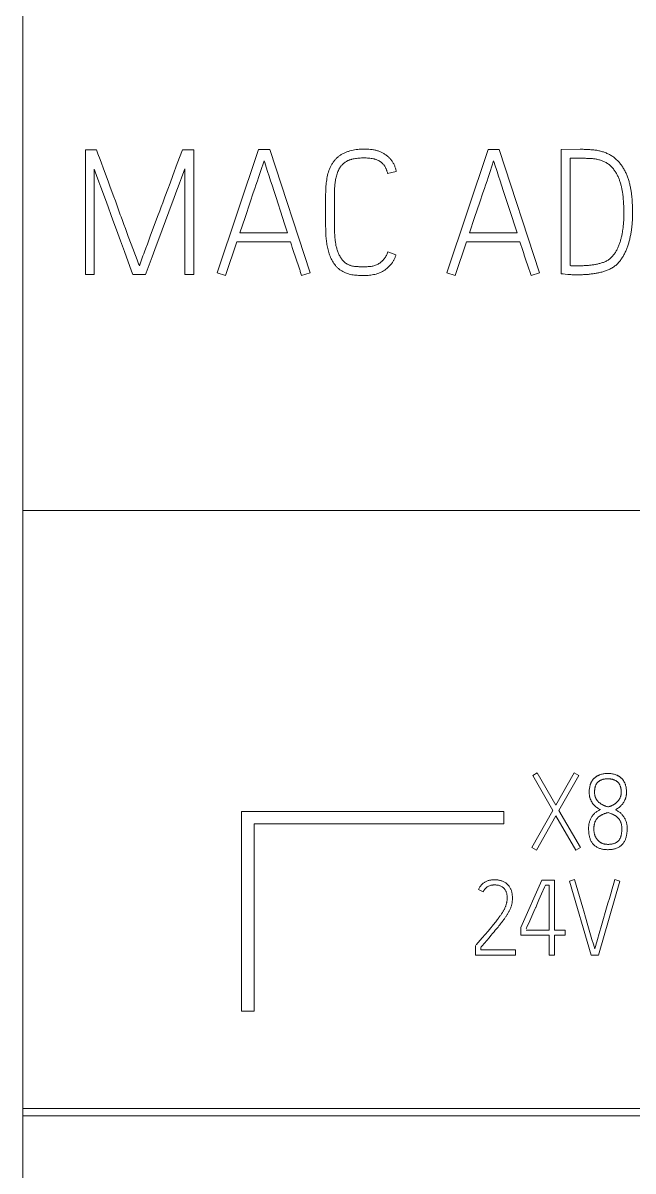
# Model space of a CAD drawing. Header units: millimetres. Extents: x 42356 to 50646, y 31507 to 39566.
# Drawn here: x 47553.03 to 47562.8, y 38397.46 to 38415.85 of the extents above; entities that cross this region are included whole.
import ezdxf

# ---------------------------------------------------------------- set-up
doc = ezdxf.new("R2010")
doc.units = ezdxf.units.MM
doc.set_wipeout_variables(frame=1)
doc.layers.add('000-PI-Oprema', color=30, linetype='Continuous', lineweight=5)

# ---------------------------------------------------------------- blocks, each defined once
blk = doc.blocks.new('A101_6ES7512-1DK01-0AB0')
at = {"layer": '000-PI-Oprema'}
for p, q in [((0, -58.55), (0, 58.55)), ((1, -20.473), (1, -18.473)), ((1, -18.473), (1.178, -18.473)), ((1.178, -18.473), (1.201, -18.536)), ((1.201, -18.536), (1.236, -18.631)), ((2.472, -18.694), (2.553, -18.473)), ((2.553, -18.473), (2.734, -18.473)), ((2.734, -18.473), (2.734, -20.473)), ((3.111, -20.443), (3.774, -18.47)), ((3.774, -18.47), (3.951, -18.47)), ((3.951, -18.47), (4.598, -20.443)), ((6.786, -20.443), (7.449, -18.47)), ((7.449, -18.47), (7.627, -18.47)), ((7.627, -18.47), (8.273, -20.443)), ((8.62, -18.467), (8.925, -18.465)), ((8.62, -20.459), (8.62, -18.467)), ((1.236, -18.631), (1.305, -18.82)), ((2.402, -18.883), (2.472, -18.694)), ((3.863, -18.648), (3.806, -18.82)), ((3.918, -18.82), (3.879, -18.697)), ((7.538, -18.648), (7.481, -18.82)), ((7.593, -18.82), (7.554, -18.697)), ((8.761, -18.609), (8.761, -20.329)), ((8.981, -18.609), (8.761, -18.609)), ((1.141, -18.784), (1.141, -20.473)), ((1.305, -18.82), (1.363, -18.978)), ((2.356, -19.009), (2.402, -18.883)), ((2.592, -20.473), (2.592, -18.778)), ((3.773, -18.919), (3.756, -18.968)), ((3.789, -18.87), (3.773, -18.919)), ((3.806, -18.82), (3.789, -18.87)), ((3.942, -18.894), (3.918, -18.82)), ((3.965, -18.968), (3.942, -18.894)), ((5.976, -18.82), (5.84, -18.853)), ((7.448, -18.919), (7.432, -18.968)), ((7.465, -18.87), (7.448, -18.919)), ((7.481, -18.82), (7.465, -18.87)), ((7.617, -18.894), (7.593, -18.82)), ((7.641, -18.968), (7.617, -18.894)), ((1.246, -19.07), (1.214, -18.984)), ((1.32, -19.27), (1.246, -19.07)), ((1.363, -18.978), (1.398, -19.072)), ((1.398, -19.072), (1.456, -19.229)), ((2.273, -19.229), (2.32, -19.103)), ((2.32, -19.103), (2.356, -19.009)), ((2.463, -19.122), (2.42, -19.237)), ((2.484, -19.065), (2.463, -19.122)), ((2.506, -19.008), (2.484, -19.065)), ((3.756, -18.968), (3.731, -19.042)), ((3.989, -19.042), (3.965, -18.968)), ((4.021, -19.14), (3.989, -19.042)), ((7.432, -18.968), (7.407, -19.042)), ((7.665, -19.042), (7.641, -18.968)), ((7.697, -19.14), (7.665, -19.042)), ((1.341, -19.328), (1.32, -19.27)), ((2.238, -19.323), (2.273, -19.229)), ((2.42, -19.237), (2.334, -19.467)), ((3.689, -19.165), (3.639, -19.312)), ((4.053, -19.239), (4.021, -19.14)), ((4.158, -19.558), (4.053, -19.239)), ((4.847, -19.707), (4.847, -19.18)), ((4.989, -19.18), (4.989, -19.722)), ((7.365, -19.165), (7.315, -19.312)), ((7.729, -19.239), (7.697, -19.14)), ((7.833, -19.558), (7.729, -19.239)), ((1.362, -19.385), (1.341, -19.328)), ((1.414, -19.528), (1.362, -19.385)), ((1.514, -19.387), (1.548, -19.482)), ((2.156, -19.544), (2.191, -19.449)), ((2.191, -19.449), (2.214, -19.386)), ((2.214, -19.386), (2.238, -19.323)), ((2.334, -19.467), (2.281, -19.611)), ((3.639, -19.312), (3.557, -19.558)), ((7.315, -19.312), (7.232, -19.558)), ((9.62, -19.344), (9.618, -19.316)), ((9.621, -19.372), (9.62, -19.344)), ((9.622, -19.401), (9.621, -19.372)), ((9.761, -19.38), (9.762, -19.411)), ((9.762, -19.411), (9.762, -19.442)), ((1.435, -19.585), (1.414, -19.528)), ((1.456, -19.643), (1.435, -19.585)), ((1.498, -19.757), (1.456, -19.643)), ((1.594, -19.608), (1.617, -19.671)), ((1.617, -19.671), (1.64, -19.734)), ((2.039, -19.859), (2.156, -19.544)), ((2.281, -19.611), (2.229, -19.755)), ((3.557, -19.558), (3.474, -19.805)), ((4.19, -19.657), (4.158, -19.558)), ((4.221, -19.755), (4.19, -19.657)), ((7.232, -19.558), (7.15, -19.805)), ((7.865, -19.657), (7.833, -19.558)), ((7.897, -19.755), (7.865, -19.657)), ((1.519, -19.814), (1.498, -19.757)), ((1.64, -19.734), (1.687, -19.86)), ((1.687, -19.86), (1.734, -19.986)), ((2.207, -19.812), (2.133, -20.013)), ((2.229, -19.755), (2.207, -19.812)), ((3.474, -19.805), (4.237, -19.805)), ((4.237, -19.805), (4.221, -19.755)), ((7.15, -19.805), (7.913, -19.805)), ((7.913, -19.805), (7.897, -19.755)), ((1.624, -20.101), (1.592, -20.015)), ((1.734, -19.986), (1.828, -20.238)), ((1.945, -20.11), (1.969, -20.047)), ((2.133, -20.013), (2.069, -20.186)), ((3.427, -19.946), (3.244, -20.487)), ((4.284, -19.946), (3.427, -19.946)), ((4.299, -19.993), (4.284, -19.946)), ((4.313, -20.039), (4.299, -19.993)), ((4.323, -20.07), (4.313, -20.039)), ((7.103, -19.946), (6.92, -20.487)), ((7.96, -19.946), (7.103, -19.946)), ((7.974, -19.993), (7.96, -19.946)), ((7.989, -20.039), (7.974, -19.993)), ((7.999, -20.07), (7.989, -20.039)), ((1.739, -20.416), (1.624, -20.101)), ((4.333, -20.101), (4.323, -20.07)), ((4.343, -20.132), (4.333, -20.101)), ((4.353, -20.163), (4.343, -20.132)), ((4.364, -20.194), (4.353, -20.163)), ((4.379, -20.24), (4.364, -20.194)), ((5.843, -20.11), (5.974, -20.157)), ((8.009, -20.101), (7.999, -20.07)), ((8.019, -20.132), (8.009, -20.101)), ((8.029, -20.163), (8.019, -20.132)), ((8.039, -20.194), (8.029, -20.163)), ((8.054, -20.24), (8.039, -20.194)), ((1.865, -20.332), (1.877, -20.3)), ((4.389, -20.271), (4.379, -20.24)), ((4.4, -20.302), (4.389, -20.271)), ((4.41, -20.333), (4.4, -20.302)), ((8.065, -20.271), (8.054, -20.24)), ((8.075, -20.302), (8.065, -20.271)), ((8.086, -20.333), (8.075, -20.302)), ((8.832, -20.332), (8.903, -20.332)), ((1.141, -20.473), (1, -20.473)), ((1.76, -20.473), (1.739, -20.416)), ((1.963, -20.473), (1.76, -20.473)), ((2.734, -20.473), (2.592, -20.473)), ((3.244, -20.487), (3.111, -20.443)), ((4.598, -20.443), (4.462, -20.487)), ((6.92, -20.487), (6.786, -20.443)), ((8.273, -20.443), (8.137, -20.487)), ((8.651, -20.462), (8.62, -20.459)), ((8.682, -20.465), (8.651, -20.462)), ((8.728, -20.469), (8.682, -20.465)), ((19, -24.25), (0, -24.25)), ((8.163, -28.496), (8.235, -28.455)), ((8.488, -29.057), (8.163, -28.496)), ((8.235, -28.455), (8.534, -28.974)), ((8.534, -28.974), (8.829, -28.455)), ((8.904, -28.496), (8.584, -29.059)), ((8.829, -28.455), (8.904, -28.496)), ((8.15, -29.651), (8.488, -29.057)), ((8.584, -29.059), (8.929, -29.651)), ((3.5, -32.273), (3.5, -29.073)), ((3.5, -29.073), (7.7, -29.073)), ((7.7, -29.073), (7.7, -29.273)), ((8.536, -29.142), (8.223, -29.693)), ((8.856, -29.693), (8.536, -29.142)), ((3.7, -29.273), (3.7, -32.273)), ((7.7, -29.273), (3.7, -29.273)), ((8.223, -29.693), (8.15, -29.651)), ((8.929, -29.651), (8.856, -29.693)), ((7.37, -30.359), (7.295, -30.321)), ((7.976, -30.932), (8.312, -30.173)), ((8.354, -30.286), (8.307, -30.393)), ((8.312, -30.173), (8.51, -30.173)), ((8.367, -30.256), (8.354, -30.286)), ((8.425, -30.256), (8.367, -30.256)), ((8.425, -30.972), (8.425, -30.256)), ((8.51, -30.173), (8.51, -30.972)), ((8.753, -30.188), (8.834, -30.165)), ((9.099, -31.373), (8.753, -30.188)), ((8.834, -30.165), (8.965, -30.616)), ((9.56, -30.188), (9.216, -31.373)), ((9.413, -30.39), (9.434, -30.315)), ((9.434, -30.315), (9.462, -30.221)), ((9.462, -30.221), (9.479, -30.165)), ((9.479, -30.165), (9.56, -30.188)), ((7.754, -30.455), (7.754, -30.454)), ((8.264, -30.491), (8.242, -30.54)), ((8.307, -30.393), (8.264, -30.491)), ((9.369, -30.54), (9.391, -30.465)), ((9.391, -30.465), (9.413, -30.39)), ((8.198, -30.638), (8.116, -30.823)), ((8.965, -30.616), (8.981, -30.672)), ((8.981, -30.672), (9.009, -30.766)), ((9.256, -30.935), (9.369, -30.54)), ((7.52, -30.903), (7.533, -30.888)), ((7.533, -30.888), (7.546, -30.872)), ((7.546, -30.872), (7.559, -30.856)), ((7.559, -30.856), (7.572, -30.84)), ((7.572, -30.84), (7.584, -30.823)), ((7.584, -30.823), (7.597, -30.807)), ((7.636, -30.889), (7.622, -30.907)), ((7.65, -30.872), (7.636, -30.889)), ((7.664, -30.854), (7.65, -30.872)), ((8.094, -30.872), (8.072, -30.921)), ((8.116, -30.823), (8.094, -30.872)), ((9.009, -30.766), (9.02, -30.804)), ((9.02, -30.804), (9.037, -30.86)), ((7.354, -31.099), (7.401, -31.045)), ((7.401, -31.045), (7.448, -30.99)), ((7.448, -30.99), (7.494, -30.935)), ((7.522, -31.028), (7.493, -31.062)), ((7.494, -30.935), (7.52, -30.903)), ((7.544, -31.002), (7.522, -31.028)), ((7.565, -30.976), (7.544, -31.002)), ((7.587, -30.95), (7.565, -30.976)), ((7.608, -30.924), (7.587, -30.95)), ((7.622, -30.907), (7.608, -30.924)), ((7.976, -31.055), (7.976, -30.932)), ((8.425, -31.055), (7.976, -31.055)), ((8.059, -30.972), (8.425, -30.972)), ((8.425, -31.373), (8.425, -31.055)), ((8.51, -30.972), (8.686, -30.972)), ((8.51, -31.055), (8.51, -31.373)), ((8.686, -31.055), (8.51, -31.055)), ((8.686, -30.972), (8.686, -31.055)), ((9.24, -30.992), (9.256, -30.935)), ((7.25, -31.373), (7.25, -31.22)), ((7.26, -31.208), (7.354, -31.099)), ((7.34, -31.241), (7.333, -31.25)), ((7.333, -31.25), (7.333, -31.29)), ((7.355, -31.224), (7.34, -31.241)), ((9.113, -31.123), (9.135, -31.198)), ((9.135, -31.198), (9.146, -31.236)), ((9.184, -31.179), (9.19, -31.16)), ((9.19, -31.16), (9.201, -31.123)), ((7.889, -31.373), (7.25, -31.373)), ((7.333, -31.29), (7.889, -31.29)), ((7.889, -31.29), (7.889, -31.373)), ((8.51, -31.373), (8.425, -31.373)), ((9.216, -31.373), (9.099, -31.373)), ((3.7, -32.273), (3.5, -32.273)), ((19, -33.833), (0, -33.833)), ((19, -33.95), (0, -33.95))]:
    blk.add_line(p, q, dxfattribs=at)
for points in [[(4.847, -19.18), (4.848, -19.155), (4.848, -19.13), (4.849, -19.105), (4.85, -19.079), (4.852, -19.054), (4.854, -19.029), (4.857, -19.004), (4.86, -18.979), (4.864, -18.954), (4.868, -18.929), (4.873, -18.904), (4.879, -18.879), (4.885, -18.855), (4.892, -18.83), (4.9, -18.806), (4.909, -18.782), (4.919, -18.759), (4.924, -18.748), (4.93, -18.736), (4.936, -18.725), (4.942, -18.714), (4.948, -18.703), (4.955, -18.692), (4.961, -18.681), (4.969, -18.671), (4.976, -18.66), (4.984, -18.65), (4.992, -18.641), (5, -18.631), (5.009, -18.622), (5.018, -18.613), (5.027, -18.604), (5.036, -18.595), (5.046, -18.587), (5.056, -18.579), (5.066, -18.572), (5.076, -18.564), (5.087, -18.557), (5.098, -18.55), (5.108, -18.544), (5.12, -18.538), (5.131, -18.532), (5.142, -18.526), (5.154, -18.521), (5.165, -18.516), (5.177, -18.511), (5.189, -18.506), (5.201, -18.502), (5.213, -18.498), (5.237, -18.491), (5.262, -18.484), (5.286, -18.479), (5.311, -18.474), (5.336, -18.47), (5.361, -18.467), (5.386, -18.465), (5.412, -18.463), (5.437, -18.462), (5.462, -18.462), (5.488, -18.462), (5.513, -18.463), (5.539, -18.464), (5.564, -18.466), (5.59, -18.469), (5.615, -18.473), (5.627, -18.476), (5.64, -18.478), (5.652, -18.481), (5.664, -18.484), (5.676, -18.488), (5.688, -18.492), (5.7, -18.496), (5.712, -18.5), (5.724, -18.505), (5.736, -18.51), (5.747, -18.515), (5.758, -18.521), (5.77, -18.527), (5.781, -18.534), (5.791, -18.541), (5.802, -18.548), (5.812, -18.555), (5.823, -18.563), (5.833, -18.571), (5.842, -18.579), (5.852, -18.587), (5.861, -18.596), (5.87, -18.605), (5.879, -18.615), (5.887, -18.624), (5.895, -18.634), (5.903, -18.644), (5.911, -18.654), (5.918, -18.665), (5.925, -18.676), (5.931, -18.687), (5.937, -18.698), (5.943, -18.709), (5.949, -18.721), (5.954, -18.732), (5.958, -18.744), (5.962, -18.757), (5.966, -18.769), (5.969, -18.781), (5.972, -18.794), (5.975, -18.807), (5.976, -18.82)], [(8.925, -18.465), (8.941, -18.465), (8.956, -18.465), (8.972, -18.465), (8.987, -18.466), (9.003, -18.466), (9.018, -18.467), (9.034, -18.467), (9.05, -18.468), (9.065, -18.469), (9.081, -18.47), (9.096, -18.471), (9.112, -18.472), (9.127, -18.474), (9.143, -18.475), (9.158, -18.477), (9.174, -18.479), (9.189, -18.481), (9.204, -18.484), (9.22, -18.487), (9.235, -18.491), (9.25, -18.494), (9.265, -18.498), (9.28, -18.503), (9.295, -18.507), (9.31, -18.513), (9.324, -18.518), (9.339, -18.524), (9.353, -18.53), (9.367, -18.536), (9.381, -18.543), (9.395, -18.55), (9.409, -18.557), (9.422, -18.565), (9.435, -18.574), (9.448, -18.582), (9.461, -18.592), (9.473, -18.601), (9.485, -18.611), (9.497, -18.621), (9.508, -18.632), (9.519, -18.643), (9.53, -18.654), (9.541, -18.666), (9.551, -18.677), (9.561, -18.689), (9.571, -18.701), (9.58, -18.714), (9.59, -18.726), (9.598, -18.739), (9.607, -18.752), (9.615, -18.765), (9.623, -18.778), (9.631, -18.792), (9.638, -18.806), (9.646, -18.82), (9.652, -18.834), (9.659, -18.848), (9.665, -18.862), (9.671, -18.876), (9.677, -18.891), (9.683, -18.905), (9.688, -18.92), (9.693, -18.935), (9.698, -18.95), (9.702, -18.964), (9.706, -18.979), (9.71, -18.995), (9.714, -19.01), (9.718, -19.025), (9.721, -19.04), (9.725, -19.055), (9.728, -19.07), (9.731, -19.086), (9.734, -19.101), (9.736, -19.116), (9.739, -19.132), (9.741, -19.147), (9.744, -19.162), (9.746, -19.178), (9.747, -19.193), (9.749, -19.209), (9.751, -19.224), (9.752, -19.24), (9.754, -19.255), (9.755, -19.271), (9.756, -19.286), (9.757, -19.302), (9.758, -19.317), (9.759, -19.333), (9.76, -19.348), (9.76, -19.364), (9.761, -19.38)], [(3.879, -18.697), (3.871, -18.672), (3.863, -18.648)], [(5.84, -18.853), (5.836, -18.834), (5.833, -18.825), (5.83, -18.816), (5.827, -18.807), (5.824, -18.798), (5.82, -18.789), (5.816, -18.78), (5.812, -18.771), (5.808, -18.762), (5.804, -18.754), (5.799, -18.745), (5.794, -18.737), (5.788, -18.729), (5.783, -18.721), (5.777, -18.713), (5.771, -18.706), (5.764, -18.699), (5.757, -18.692), (5.75, -18.685), (5.743, -18.679), (5.736, -18.673), (5.728, -18.667), (5.72, -18.661), (5.712, -18.656), (5.703, -18.651), (5.695, -18.647), (5.686, -18.642), (5.677, -18.638), (5.668, -18.635), (5.659, -18.631), (5.65, -18.628), (5.641, -18.625), (5.632, -18.622), (5.622, -18.62), (5.613, -18.618), (5.594, -18.614), (5.575, -18.61), (5.556, -18.608), (5.537, -18.606), (5.517, -18.605), (5.498, -18.604), (5.479, -18.603), (5.46, -18.603), (5.44, -18.604), (5.421, -18.604), (5.402, -18.606), (5.382, -18.607), (5.363, -18.609), (5.344, -18.611), (5.325, -18.614), (5.306, -18.617), (5.287, -18.62), (5.268, -18.624), (5.259, -18.627), (5.249, -18.629), (5.24, -18.632), (5.231, -18.635), (5.222, -18.639), (5.213, -18.643), (5.204, -18.647), (5.196, -18.651), (5.187, -18.655), (5.179, -18.66), (5.17, -18.665), (5.162, -18.671), (5.154, -18.676), (5.147, -18.682), (5.139, -18.688), (5.132, -18.694), (5.125, -18.701), (5.118, -18.707), (5.111, -18.714), (5.105, -18.722), (5.098, -18.729), (5.092, -18.737), (5.087, -18.744), (5.081, -18.752), (5.076, -18.76), (5.071, -18.769), (5.066, -18.777), (5.061, -18.785), (5.057, -18.794), (5.052, -18.803), (5.044, -18.82), (5.037, -18.838), (5.031, -18.856), (5.025, -18.875), (5.019, -18.893), (5.014, -18.912), (5.01, -18.931), (5.007, -18.95), (5.003, -18.969), (5, -18.988), (4.998, -19.007), (4.996, -19.026), (4.994, -19.045), (4.993, -19.065), (4.991, -19.084), (4.99, -19.103), (4.99, -19.122), (4.989, -19.142), (4.989, -19.161), (4.989, -19.18)], [(7.554, -18.697), (7.546, -18.672), (7.538, -18.648)], [(9.618, -19.316), (9.617, -19.301), (9.616, -19.287), (9.615, -19.273), (9.614, -19.259), (9.613, -19.245), (9.612, -19.231), (9.61, -19.216), (9.609, -19.202), (9.607, -19.188), (9.605, -19.174), (9.603, -19.16), (9.601, -19.146), (9.599, -19.132), (9.596, -19.118), (9.593, -19.104), (9.591, -19.09), (9.587, -19.076), (9.584, -19.063), (9.581, -19.049), (9.577, -19.035), (9.573, -19.021), (9.569, -19.008), (9.565, -18.994), (9.561, -18.981), (9.556, -18.967), (9.551, -18.954), (9.546, -18.941), (9.541, -18.928), (9.535, -18.915), (9.53, -18.902), (9.523, -18.889), (9.517, -18.876), (9.51, -18.864), (9.503, -18.851), (9.496, -18.839), (9.489, -18.827), (9.481, -18.815), (9.473, -18.803), (9.465, -18.792), (9.456, -18.78), (9.447, -18.769), (9.438, -18.759), (9.428, -18.748), (9.418, -18.738), (9.408, -18.728), (9.397, -18.719), (9.386, -18.71), (9.375, -18.702), (9.363, -18.694), (9.351, -18.686), (9.339, -18.679), (9.326, -18.672), (9.313, -18.666), (9.301, -18.66), (9.287, -18.654), (9.274, -18.649), (9.261, -18.644), (9.247, -18.64), (9.234, -18.635), (9.22, -18.632), (9.206, -18.628), (9.193, -18.625), (9.179, -18.623), (9.165, -18.62), (9.151, -18.619), (9.136, -18.617), (9.122, -18.615), (9.108, -18.614), (9.094, -18.613), (9.08, -18.612), (9.066, -18.611), (9.052, -18.611), (9.037, -18.61), (9.023, -18.61), (9.009, -18.609), (8.995, -18.609), (8.981, -18.609)], [(1.214, -18.984), (1.193, -18.927), (1.183, -18.899), (1.172, -18.87), (1.162, -18.841), (1.152, -18.812), (1.141, -18.784)], [(2.56, -18.864), (2.539, -18.922), (2.506, -19.008)], [(2.592, -18.778), (2.582, -18.807), (2.571, -18.836), (2.56, -18.864)], [(3.731, -19.042), (3.714, -19.091), (3.689, -19.165)], [(7.407, -19.042), (7.39, -19.091), (7.365, -19.165)], [(1.456, -19.229), (1.48, -19.292), (1.491, -19.324), (1.503, -19.356), (1.514, -19.387)], [(1.548, -19.482), (1.559, -19.514), (1.571, -19.545), (1.594, -19.608)], [(9.762, -19.442), (9.763, -19.473), (9.763, -19.489), (9.763, -19.504), (9.763, -19.52), (9.763, -19.535), (9.762, -19.551), (9.762, -19.566), (9.761, -19.582), (9.76, -19.597), (9.76, -19.613), (9.759, -19.629), (9.757, -19.644), (9.756, -19.66), (9.755, -19.675), (9.753, -19.691), (9.752, -19.706), (9.75, -19.722), (9.748, -19.737), (9.746, -19.752), (9.744, -19.768), (9.741, -19.783), (9.739, -19.799), (9.736, -19.814), (9.734, -19.829), (9.731, -19.845), (9.727, -19.86), (9.724, -19.875), (9.721, -19.89), (9.717, -19.905), (9.713, -19.92), (9.709, -19.936), (9.705, -19.951), (9.701, -19.965), (9.696, -19.98), (9.692, -19.995), (9.687, -20.01), (9.682, -20.025), (9.676, -20.039), (9.671, -20.054), (9.665, -20.068), (9.659, -20.083), (9.653, -20.097), (9.646, -20.111), (9.64, -20.125), (9.632, -20.139), (9.625, -20.153), (9.618, -20.167), (9.61, -20.18), (9.602, -20.193), (9.593, -20.207), (9.585, -20.219), (9.576, -20.232), (9.567, -20.245), (9.557, -20.257), (9.547, -20.269), (9.537, -20.281), (9.527, -20.292), (9.516, -20.304), (9.504, -20.314), (9.493, -20.324), (9.48, -20.334), (9.468, -20.344), (9.455, -20.353), (9.442, -20.361), (9.429, -20.369), (9.415, -20.376), (9.401, -20.384), (9.387, -20.39), (9.373, -20.397), (9.358, -20.403), (9.344, -20.408), (9.329, -20.414), (9.315, -20.418), (9.3, -20.423), (9.285, -20.427), (9.27, -20.431), (9.255, -20.435), (9.239, -20.439), (9.224, -20.442), (9.209, -20.445), (9.194, -20.448), (9.178, -20.451), (9.163, -20.454), (9.148, -20.456), (9.132, -20.458), (9.117, -20.46), (9.101, -20.462), (9.086, -20.464), (9.07, -20.466), (9.055, -20.468), (9.039, -20.469), (9.024, -20.47), (9.008, -20.471), (8.993, -20.472), (8.977, -20.473), (8.962, -20.474), (8.946, -20.475), (8.931, -20.475), (8.915, -20.475), (8.9, -20.476), (8.884, -20.476), (8.868, -20.476)], [(8.903, -20.332), (8.917, -20.331), (8.932, -20.331), (8.946, -20.331), (8.96, -20.33), (8.974, -20.33), (8.988, -20.329), (9.003, -20.329), (9.017, -20.328), (9.031, -20.327), (9.045, -20.326), (9.059, -20.325), (9.073, -20.323), (9.087, -20.322), (9.101, -20.32), (9.116, -20.318), (9.13, -20.316), (9.144, -20.314), (9.158, -20.311), (9.171, -20.308), (9.185, -20.306), (9.199, -20.303), (9.213, -20.3), (9.227, -20.296), (9.241, -20.293), (9.254, -20.289), (9.268, -20.285), (9.281, -20.281), (9.295, -20.276), (9.308, -20.271), (9.321, -20.266), (9.334, -20.26), (9.347, -20.254), (9.359, -20.247), (9.371, -20.239), (9.383, -20.231), (9.395, -20.223), (9.405, -20.213), (9.416, -20.204), (9.426, -20.194), (9.436, -20.184), (9.445, -20.173), (9.454, -20.162), (9.463, -20.151), (9.471, -20.139), (9.479, -20.128), (9.487, -20.116), (9.495, -20.104), (9.502, -20.091), (9.509, -20.079), (9.515, -20.066), (9.521, -20.054), (9.528, -20.041), (9.533, -20.028), (9.539, -20.015), (9.544, -20.002), (9.549, -19.988), (9.554, -19.975), (9.558, -19.962), (9.563, -19.948), (9.567, -19.935), (9.571, -19.921), (9.575, -19.907), (9.578, -19.894), (9.582, -19.88), (9.585, -19.866), (9.589, -19.852), (9.592, -19.838), (9.594, -19.824), (9.597, -19.81), (9.6, -19.796), (9.602, -19.782), (9.604, -19.768), (9.607, -19.754), (9.609, -19.74), (9.61, -19.726), (9.612, -19.712), (9.614, -19.698), (9.615, -19.684), (9.617, -19.67), (9.618, -19.656), (9.619, -19.642), (9.62, -19.627), (9.621, -19.613), (9.622, -19.599), (9.623, -19.585), (9.623, -19.571), (9.624, -19.557), (9.624, -19.542), (9.624, -19.528), (9.624, -19.514), (9.624, -19.5), (9.624, -19.486), (9.624, -19.471), (9.624, -19.457), (9.623, -19.443), (9.623, -19.429), (9.622, -19.401)], [(1.592, -20.015), (1.561, -19.929), (1.519, -19.814)], [(1.969, -20.047), (1.992, -19.984), (2.039, -19.859)], [(5.974, -20.157), (5.971, -20.167), (5.967, -20.178), (5.963, -20.188), (5.959, -20.199), (5.955, -20.209), (5.951, -20.219), (5.946, -20.229), (5.941, -20.239), (5.935, -20.248), (5.93, -20.258), (5.924, -20.267), (5.918, -20.276), (5.912, -20.285), (5.905, -20.294), (5.892, -20.311), (5.877, -20.328), (5.862, -20.343), (5.846, -20.358), (5.829, -20.373), (5.812, -20.386), (5.794, -20.399), (5.776, -20.411), (5.757, -20.422), (5.737, -20.432), (5.718, -20.441), (5.697, -20.449), (5.677, -20.457), (5.656, -20.463), (5.635, -20.469), (5.614, -20.473), (5.592, -20.477), (5.57, -20.48), (5.549, -20.483), (5.527, -20.485), (5.505, -20.486), (5.483, -20.487), (5.461, -20.487), (5.44, -20.487), (5.418, -20.486), (5.396, -20.486), (5.374, -20.485), (5.353, -20.484), (5.331, -20.482), (5.309, -20.48), (5.288, -20.477), (5.266, -20.474), (5.245, -20.469), (5.224, -20.463), (5.203, -20.457), (5.183, -20.45), (5.163, -20.442), (5.143, -20.433), (5.123, -20.423), (5.105, -20.412), (5.086, -20.4), (5.077, -20.394), (5.068, -20.388), (5.06, -20.381), (5.051, -20.374), (5.043, -20.367), (5.035, -20.36), (5.027, -20.352), (5.02, -20.344), (5.012, -20.336), (5.005, -20.328), (4.992, -20.311), (4.979, -20.293), (4.967, -20.275), (4.956, -20.256), (4.946, -20.237), (4.936, -20.218), (4.927, -20.198), (4.919, -20.178), (4.911, -20.157), (4.904, -20.137), (4.898, -20.116), (4.891, -20.095), (4.886, -20.074), (4.881, -20.053), (4.876, -20.032), (4.872, -20.01), (4.868, -19.989), (4.864, -19.968), (4.861, -19.946), (4.859, -19.925), (4.856, -19.903), (4.854, -19.881), (4.853, -19.86), (4.851, -19.838), (4.85, -19.816), (4.849, -19.794), (4.848, -19.773), (4.848, -19.751), (4.848, -19.729), (4.847, -19.707)], [(4.989, -19.722), (4.989, -19.737), (4.989, -19.752), (4.99, -19.767), (4.99, -19.782), (4.991, -19.797), (4.991, -19.812), (4.992, -19.827), (4.993, -19.842), (4.994, -19.857), (4.995, -19.872), (4.996, -19.887), (4.998, -19.901), (4.999, -19.916), (5.001, -19.931), (5.003, -19.946), (5.005, -19.961), (5.008, -19.976), (5.01, -19.99), (5.013, -20.005), (5.016, -20.02), (5.02, -20.034), (5.024, -20.049), (5.028, -20.063), (5.032, -20.077), (5.037, -20.091), (5.042, -20.105), (5.047, -20.119), (5.053, -20.133), (5.059, -20.147), (5.066, -20.16), (5.073, -20.174), (5.08, -20.187), (5.088, -20.2), (5.096, -20.212), (5.105, -20.224), (5.114, -20.236), (5.124, -20.247), (5.134, -20.258), (5.145, -20.268), (5.156, -20.278), (5.168, -20.287), (5.181, -20.296), (5.193, -20.303), (5.206, -20.311), (5.22, -20.317), (5.227, -20.32), (5.234, -20.323), (5.241, -20.325), (5.248, -20.328), (5.255, -20.33), (5.262, -20.332), (5.277, -20.335), (5.292, -20.338), (5.307, -20.34), (5.321, -20.341), (5.336, -20.343), (5.351, -20.344), (5.366, -20.345), (5.381, -20.346), (5.396, -20.347), (5.411, -20.347), (5.426, -20.348), (5.441, -20.348), (5.456, -20.348), (5.471, -20.348), (5.486, -20.348), (5.5, -20.347), (5.515, -20.346), (5.53, -20.345), (5.545, -20.344), (5.56, -20.342), (5.575, -20.34), (5.59, -20.338), (5.604, -20.335), (5.619, -20.331), (5.633, -20.327), (5.647, -20.322), (5.661, -20.316), (5.675, -20.31), (5.688, -20.303), (5.701, -20.295), (5.713, -20.287), (5.725, -20.279), (5.737, -20.269), (5.748, -20.26), (5.759, -20.249), (5.77, -20.239), (5.78, -20.227), (5.789, -20.216), (5.798, -20.204), (5.806, -20.191), (5.813, -20.178), (5.82, -20.165), (5.827, -20.151), (5.833, -20.138), (5.838, -20.124), (5.843, -20.11)], [(1.877, -20.3), (1.899, -20.237), (1.911, -20.205), (1.922, -20.173), (1.934, -20.142), (1.945, -20.11)], [(2.069, -20.186), (1.973, -20.444), (1.963, -20.473)], [(1.828, -20.238), (1.84, -20.269), (1.852, -20.301), (1.859, -20.316), (1.865, -20.332)], [(4.462, -20.487), (4.457, -20.471), (4.452, -20.456), (4.447, -20.44), (4.442, -20.425), (4.437, -20.409), (4.432, -20.394), (4.427, -20.379), (4.41, -20.333)], [(8.137, -20.487), (8.132, -20.471), (8.128, -20.456), (8.123, -20.44), (8.118, -20.425), (8.112, -20.409), (8.107, -20.394), (8.102, -20.379), (8.086, -20.333)], [(8.761, -20.329), (8.776, -20.33), (8.79, -20.331), (8.804, -20.331), (8.818, -20.332), (8.832, -20.332)], [(8.868, -20.476), (8.853, -20.476), (8.837, -20.475), (8.822, -20.475), (8.806, -20.474), (8.791, -20.474), (8.775, -20.473), (8.76, -20.472), (8.744, -20.471), (8.728, -20.469)], [(9.247, -29.044), (9.235, -29.037), (9.223, -29.03), (9.211, -29.023), (9.199, -29.015), (9.188, -29.007), (9.177, -28.999), (9.166, -28.99), (9.161, -28.985), (9.155, -28.98), (9.146, -28.97), (9.136, -28.96), (9.132, -28.955), (9.127, -28.949), (9.123, -28.944), (9.119, -28.938), (9.115, -28.932), (9.111, -28.926), (9.108, -28.92), (9.104, -28.914), (9.101, -28.908), (9.098, -28.902), (9.092, -28.889), (9.09, -28.883), (9.087, -28.876), (9.085, -28.87), (9.082, -28.863), (9.08, -28.856), (9.079, -28.849), (9.077, -28.843), (9.075, -28.836), (9.074, -28.829), (9.073, -28.822), (9.071, -28.808), (9.07, -28.794), (9.069, -28.78), (9.069, -28.767), (9.069, -28.753), (9.069, -28.739), (9.07, -28.725), (9.072, -28.711), (9.074, -28.697), (9.076, -28.683), (9.079, -28.669), (9.082, -28.656), (9.086, -28.642), (9.088, -28.636), (9.091, -28.629), (9.093, -28.623), (9.096, -28.616), (9.099, -28.61), (9.102, -28.604), (9.105, -28.597), (9.109, -28.591), (9.112, -28.585), (9.116, -28.579), (9.12, -28.574), (9.125, -28.568), (9.129, -28.563), (9.133, -28.557), (9.138, -28.552), (9.143, -28.547), (9.148, -28.542), (9.153, -28.537), (9.158, -28.532), (9.164, -28.528), (9.169, -28.524), (9.175, -28.52), (9.181, -28.516), (9.186, -28.512), (9.192, -28.508), (9.198, -28.504), (9.205, -28.501), (9.211, -28.498), (9.217, -28.495), (9.223, -28.492), (9.23, -28.489), (9.236, -28.487), (9.25, -28.482), (9.263, -28.478), (9.276, -28.474), (9.29, -28.472), (9.304, -28.469), (9.318, -28.467), (9.332, -28.466), (9.346, -28.465), (9.36, -28.465), (9.374, -28.465), (9.388, -28.465), (9.402, -28.466), (9.416, -28.467), (9.429, -28.469), (9.443, -28.471), (9.457, -28.474), (9.47, -28.478), (9.484, -28.482), (9.497, -28.486), (9.504, -28.489), (9.51, -28.492), (9.516, -28.494), (9.523, -28.497), (9.529, -28.501), (9.535, -28.504), (9.541, -28.507), (9.547, -28.511), (9.553, -28.515), (9.559, -28.519), (9.564, -28.523), (9.57, -28.527), (9.575, -28.532), (9.581, -28.537), (9.586, -28.541), (9.591, -28.546), (9.595, -28.551), (9.6, -28.557), (9.605, -28.562), (9.609, -28.568), (9.613, -28.573), (9.617, -28.579), (9.621, -28.585), (9.625, -28.591), (9.628, -28.597), (9.631, -28.603), (9.635, -28.609), (9.638, -28.616), (9.64, -28.622), (9.643, -28.628), (9.645, -28.635), (9.648, -28.642), (9.652, -28.655), (9.655, -28.669), (9.658, -28.682), (9.661, -28.696), (9.663, -28.71), (9.664, -28.724), (9.665, -28.738), (9.666, -28.752), (9.666, -28.766), (9.666, -28.78), (9.665, -28.794), (9.664, -28.808), (9.663, -28.814), (9.662, -28.821), (9.661, -28.828), (9.659, -28.835), (9.657, -28.842), (9.656, -28.849), (9.654, -28.855), (9.651, -28.862), (9.649, -28.869), (9.647, -28.875), (9.644, -28.882), (9.641, -28.888), (9.635, -28.9), (9.628, -28.913), (9.621, -28.925), (9.613, -28.936), (9.605, -28.948), (9.596, -28.959), (9.587, -28.969), (9.578, -28.979), (9.568, -28.989), (9.557, -28.998), (9.546, -29.007), (9.535, -29.016), (9.524, -29.024), (9.512, -29.032), (9.5, -29.039), (9.488, -29.046)], [(9.372, -29.001), (9.379, -28.999), (9.386, -28.996), (9.393, -28.994), (9.4, -28.992), (9.406, -28.989), (9.413, -28.987), (9.42, -28.984), (9.427, -28.981), (9.433, -28.978), (9.44, -28.974), (9.446, -28.971), (9.453, -28.968), (9.459, -28.964), (9.465, -28.96), (9.472, -28.956), (9.478, -28.952), (9.484, -28.948), (9.489, -28.943), (9.495, -28.939), (9.501, -28.934), (9.506, -28.929), (9.512, -28.924), (9.517, -28.919), (9.522, -28.914), (9.527, -28.908), (9.532, -28.903), (9.536, -28.897), (9.541, -28.891), (9.545, -28.885), (9.549, -28.879), (9.553, -28.873), (9.557, -28.867), (9.56, -28.86), (9.563, -28.854), (9.566, -28.847), (9.569, -28.84), (9.571, -28.833), (9.574, -28.826), (9.576, -28.819), (9.577, -28.812), (9.578, -28.805), (9.579, -28.798), (9.58, -28.79), (9.581, -28.783), (9.581, -28.776), (9.581, -28.768), (9.581, -28.761), (9.581, -28.754), (9.581, -28.746), (9.581, -28.739), (9.58, -28.732), (9.579, -28.724), (9.578, -28.717), (9.577, -28.71), (9.576, -28.703), (9.574, -28.696), (9.573, -28.688), (9.571, -28.681), (9.569, -28.674), (9.566, -28.667), (9.564, -28.66), (9.561, -28.654), (9.558, -28.647), (9.555, -28.64), (9.551, -28.634), (9.547, -28.628), (9.543, -28.622), (9.538, -28.616), (9.534, -28.61), (9.529, -28.605), (9.523, -28.6), (9.518, -28.595), (9.512, -28.591), (9.506, -28.586), (9.5, -28.582), (9.494, -28.579), (9.487, -28.575), (9.481, -28.572), (9.474, -28.569), (9.467, -28.566), (9.46, -28.564), (9.453, -28.561), (9.446, -28.559), (9.439, -28.557), (9.432, -28.556), (9.425, -28.554), (9.417, -28.553), (9.41, -28.552), (9.403, -28.551), (9.396, -28.551), (9.388, -28.55), (9.381, -28.55), (9.374, -28.55), (9.366, -28.55), (9.359, -28.55), (9.352, -28.55), (9.344, -28.55), (9.337, -28.551), (9.33, -28.551), (9.323, -28.552), (9.315, -28.553), (9.308, -28.555), (9.301, -28.556), (9.294, -28.558), (9.287, -28.559), (9.28, -28.561), (9.273, -28.564), (9.266, -28.566), (9.259, -28.569), (9.252, -28.572), (9.246, -28.575), (9.239, -28.579), (9.233, -28.582), (9.227, -28.586), (9.221, -28.591), (9.215, -28.595), (9.21, -28.6), (9.204, -28.605), (9.199, -28.611), (9.195, -28.616), (9.19, -28.622), (9.186, -28.628), (9.182, -28.635), (9.179, -28.641), (9.175, -28.648), (9.172, -28.654), (9.17, -28.661), (9.167, -28.668), (9.165, -28.675), (9.163, -28.682), (9.162, -28.689), (9.16, -28.696), (9.159, -28.704), (9.158, -28.711), (9.157, -28.718), (9.156, -28.726), (9.155, -28.733), (9.155, -28.74), (9.154, -28.755), (9.154, -28.769)], [(9.154, -28.769), (9.154, -28.777), (9.154, -28.784), (9.155, -28.792), (9.156, -28.799), (9.157, -28.807), (9.158, -28.814), (9.16, -28.821), (9.161, -28.825), (9.162, -28.829), (9.163, -28.832), (9.164, -28.836), (9.165, -28.839), (9.166, -28.843), (9.167, -28.846), (9.169, -28.85), (9.17, -28.853), (9.172, -28.857), (9.173, -28.86), (9.175, -28.864), (9.176, -28.867), (9.178, -28.87), (9.18, -28.874), (9.182, -28.877), (9.184, -28.88), (9.186, -28.883), (9.188, -28.886), (9.19, -28.889), (9.192, -28.893), (9.194, -28.896), (9.196, -28.899), (9.199, -28.901), (9.201, -28.904), (9.204, -28.907), (9.206, -28.91), (9.209, -28.913), (9.211, -28.915), (9.214, -28.918), (9.217, -28.921), (9.219, -28.923), (9.225, -28.928), (9.231, -28.933), (9.237, -28.937), (9.243, -28.942), (9.249, -28.946), (9.255, -28.95), (9.262, -28.954), (9.268, -28.958), (9.275, -28.962), (9.281, -28.965), (9.288, -28.968), (9.295, -28.972), (9.301, -28.975), (9.308, -28.978), (9.315, -28.981), (9.322, -28.984), (9.329, -28.986), (9.336, -28.989), (9.343, -28.991), (9.35, -28.994), (9.357, -28.996), (9.365, -28.998), (9.372, -29.001)], [(9.488, -29.046), (9.499, -29.051), (9.51, -29.058), (9.521, -29.064), (9.532, -29.071), (9.542, -29.078), (9.553, -29.085), (9.563, -29.092), (9.573, -29.101), (9.582, -29.109), (9.591, -29.118), (9.599, -29.127), (9.607, -29.137), (9.615, -29.147), (9.623, -29.157), (9.629, -29.168), (9.636, -29.179), (9.642, -29.19), (9.647, -29.201), (9.652, -29.213), (9.657, -29.224), (9.661, -29.236), (9.664, -29.248), (9.667, -29.261), (9.67, -29.273), (9.672, -29.285), (9.674, -29.298), (9.675, -29.311), (9.676, -29.323), (9.676, -29.336), (9.676, -29.348), (9.676, -29.361), (9.676, -29.374), (9.675, -29.386), (9.674, -29.399), (9.673, -29.411), (9.672, -29.424), (9.67, -29.436), (9.668, -29.449), (9.666, -29.461), (9.663, -29.474), (9.66, -29.486), (9.656, -29.498), (9.652, -29.51), (9.648, -29.522), (9.643, -29.534), (9.638, -29.545), (9.632, -29.556), (9.625, -29.567), (9.618, -29.577), (9.61, -29.587), (9.602, -29.597), (9.598, -29.602), (9.593, -29.606), (9.589, -29.611), (9.584, -29.615), (9.574, -29.623), (9.564, -29.631), (9.554, -29.638), (9.543, -29.644), (9.532, -29.65), (9.52, -29.656), (9.508, -29.661), (9.497, -29.665), (9.485, -29.669), (9.472, -29.672), (9.46, -29.675), (9.448, -29.678), (9.435, -29.68), (9.423, -29.682), (9.41, -29.683), (9.398, -29.684), (9.385, -29.684), (9.372, -29.685), (9.36, -29.685), (9.347, -29.684), (9.334, -29.684), (9.322, -29.683), (9.309, -29.681), (9.297, -29.68), (9.284, -29.677), (9.272, -29.675), (9.26, -29.672), (9.248, -29.668), (9.236, -29.664), (9.224, -29.66), (9.212, -29.655), (9.201, -29.649), (9.19, -29.643), (9.179, -29.636), (9.169, -29.629), (9.158, -29.621), (9.149, -29.613), (9.144, -29.609), (9.14, -29.604), (9.135, -29.6), (9.131, -29.595), (9.123, -29.585), (9.116, -29.575), (9.109, -29.565), (9.102, -29.554), (9.096, -29.542), (9.091, -29.531), (9.086, -29.519), (9.082, -29.507), (9.078, -29.495), (9.074, -29.483), (9.071, -29.471), (9.069, -29.459), (9.066, -29.446), (9.065, -29.434), (9.063, -29.421), (9.061, -29.409), (9.06, -29.396), (9.06, -29.383), (9.059, -29.371), (9.059, -29.358), (9.059, -29.345), (9.059, -29.333), (9.059, -29.32), (9.06, -29.308), (9.061, -29.295), (9.063, -29.283), (9.065, -29.27), (9.068, -29.258), (9.071, -29.246), (9.074, -29.233), (9.078, -29.221), (9.083, -29.21), (9.088, -29.198), (9.093, -29.187), (9.099, -29.175), (9.105, -29.164), (9.112, -29.154), (9.119, -29.143), (9.126, -29.133), (9.135, -29.124), (9.143, -29.114), (9.152, -29.106), (9.161, -29.097), (9.171, -29.089), (9.181, -29.082), (9.192, -29.075), (9.202, -29.068), (9.213, -29.061), (9.224, -29.055), (9.235, -29.049), (9.247, -29.044)], [(9.37, -29.091), (9.362, -29.093), (9.354, -29.095), (9.346, -29.097), (9.338, -29.1), (9.33, -29.103), (9.322, -29.105), (9.314, -29.108), (9.306, -29.111), (9.299, -29.114), (9.291, -29.118), (9.283, -29.121), (9.276, -29.125), (9.268, -29.128), (9.261, -29.132), (9.254, -29.137), (9.246, -29.141), (9.239, -29.146), (9.232, -29.15), (9.226, -29.155), (9.219, -29.161), (9.213, -29.166), (9.207, -29.172), (9.201, -29.178), (9.195, -29.184), (9.19, -29.19), (9.185, -29.197), (9.18, -29.204), (9.176, -29.211), (9.172, -29.219), (9.168, -29.226), (9.164, -29.234), (9.161, -29.241), (9.158, -29.249), (9.156, -29.257), (9.153, -29.265), (9.151, -29.274), (9.15, -29.282), (9.148, -29.29), (9.147, -29.298), (9.146, -29.307), (9.145, -29.315), (9.144, -29.323), (9.144, -29.332), (9.144, -29.34), (9.144, -29.348), (9.144, -29.357), (9.144, -29.365), (9.144, -29.373), (9.145, -29.382), (9.145, -29.39), (9.146, -29.398), (9.147, -29.407), (9.148, -29.415), (9.15, -29.423), (9.152, -29.431), (9.154, -29.44), (9.156, -29.448), (9.158, -29.456), (9.161, -29.463), (9.164, -29.471), (9.168, -29.479), (9.172, -29.486), (9.174, -29.49), (9.176, -29.493), (9.178, -29.497), (9.18, -29.5), (9.185, -29.507), (9.19, -29.514), (9.196, -29.52), (9.201, -29.527), (9.207, -29.533), (9.213, -29.539), (9.219, -29.545)], [(9.219, -29.545), (9.224, -29.55), (9.23, -29.556), (9.236, -29.56), (9.243, -29.565), (9.249, -29.569), (9.256, -29.573), (9.263, -29.577), (9.27, -29.581), (9.277, -29.584), (9.284, -29.586), (9.292, -29.589), (9.299, -29.591), (9.307, -29.593), (9.314, -29.595), (9.322, -29.596), (9.33, -29.597), (9.338, -29.598), (9.345, -29.599), (9.353, -29.599), (9.361, -29.6), (9.369, -29.6), (9.377, -29.6), (9.385, -29.6), (9.392, -29.599), (9.4, -29.599), (9.408, -29.598), (9.416, -29.597), (9.424, -29.596), (9.431, -29.595), (9.439, -29.593), (9.447, -29.591), (9.454, -29.589), (9.462, -29.587), (9.469, -29.585), (9.477, -29.582), (9.484, -29.579), (9.491, -29.576), (9.498, -29.572), (9.505, -29.568), (9.511, -29.564), (9.518, -29.56), (9.524, -29.555), (9.53, -29.55), (9.536, -29.544), (9.541, -29.538), (9.546, -29.532), (9.55, -29.526), (9.555, -29.519), (9.559, -29.513), (9.562, -29.506), (9.566, -29.499), (9.569, -29.491), (9.572, -29.484), (9.574, -29.477), (9.577, -29.469), (9.579, -29.462), (9.581, -29.454), (9.582, -29.446), (9.584, -29.439), (9.585, -29.431), (9.586, -29.423), (9.587, -29.415), (9.588, -29.408), (9.589, -29.4), (9.59, -29.392), (9.59, -29.384), (9.591, -29.369), (9.591, -29.353), (9.591, -29.337), (9.591, -29.329), (9.59, -29.322), (9.59, -29.314), (9.589, -29.306), (9.588, -29.298), (9.587, -29.291), (9.585, -29.283), (9.584, -29.275), (9.582, -29.268), (9.58, -29.26), (9.577, -29.253), (9.575, -29.245), (9.572, -29.238), (9.569, -29.231), (9.565, -29.224), (9.561, -29.217), (9.557, -29.21), (9.553, -29.204), (9.548, -29.197), (9.544, -29.191), (9.539, -29.185), (9.533, -29.179), (9.528, -29.174), (9.522, -29.168), (9.516, -29.163), (9.51, -29.158), (9.504, -29.153), (9.498, -29.149), (9.491, -29.144), (9.485, -29.14), (9.478, -29.136), (9.471, -29.132), (9.464, -29.128), (9.457, -29.125), (9.45, -29.121), (9.443, -29.118), (9.436, -29.115), (9.429, -29.112), (9.414, -29.106), (9.4, -29.1), (9.385, -29.095), (9.37, -29.091)], [(7.295, -30.321), (7.3, -30.311), (7.305, -30.301), (7.311, -30.291), (7.317, -30.282), (7.324, -30.273), (7.331, -30.264), (7.338, -30.255), (7.346, -30.247), (7.354, -30.239), (7.362, -30.231), (7.371, -30.224), (7.38, -30.217), (7.389, -30.211), (7.399, -30.205), (7.408, -30.199), (7.418, -30.194), (7.429, -30.189), (7.439, -30.185), (7.45, -30.181), (7.46, -30.178), (7.471, -30.175), (7.482, -30.173), (7.493, -30.171), (7.505, -30.169), (7.516, -30.168), (7.527, -30.167), (7.538, -30.167), (7.55, -30.166), (7.561, -30.166), (7.572, -30.167), (7.583, -30.168), (7.594, -30.169), (7.606, -30.17), (7.617, -30.172), (7.628, -30.174), (7.639, -30.177), (7.649, -30.18), (7.66, -30.183), (7.671, -30.186), (7.681, -30.19), (7.691, -30.195), (7.702, -30.2), (7.712, -30.205), (7.721, -30.21), (7.731, -30.216), (7.74, -30.223), (7.748, -30.23), (7.757, -30.238), (7.765, -30.246), (7.772, -30.254), (7.78, -30.262), (7.786, -30.271), (7.793, -30.281), (7.799, -30.29), (7.804, -30.3), (7.809, -30.31), (7.814, -30.32), (7.818, -30.33), (7.822, -30.341), (7.825, -30.352), (7.828, -30.363), (7.831, -30.374), (7.833, -30.385), (7.835, -30.396), (7.836, -30.407), (7.837, -30.418), (7.838, -30.429), (7.839, -30.44), (7.839, -30.451), (7.839, -30.463), (7.839, -30.474), (7.838, -30.485), (7.838, -30.496), (7.836, -30.507), (7.835, -30.519), (7.834, -30.53), (7.832, -30.541), (7.83, -30.552), (7.827, -30.563), (7.825, -30.574), (7.822, -30.585), (7.819, -30.595), (7.815, -30.606), (7.811, -30.616), (7.807, -30.627), (7.803, -30.637), (7.798, -30.648), (7.794, -30.658), (7.789, -30.668), (7.783, -30.678), (7.778, -30.688), (7.773, -30.697), (7.767, -30.707), (7.761, -30.717), (7.755, -30.726), (7.749, -30.736), (7.743, -30.745), (7.737, -30.754), (7.73, -30.763), (7.724, -30.773), (7.717, -30.782), (7.711, -30.791), (7.704, -30.8), (7.698, -30.809), (7.691, -30.818), (7.684, -30.827), (7.678, -30.836), (7.671, -30.845), (7.664, -30.854)], [(7.597, -30.807), (7.603, -30.799), (7.609, -30.79), (7.615, -30.782), (7.621, -30.774), (7.627, -30.766), (7.633, -30.757), (7.639, -30.749), (7.645, -30.74), (7.651, -30.732), (7.657, -30.723), (7.662, -30.715), (7.668, -30.706), (7.674, -30.698), (7.679, -30.689), (7.685, -30.68), (7.69, -30.672), (7.695, -30.663), (7.701, -30.654), (7.706, -30.645), (7.71, -30.636), (7.715, -30.627), (7.719, -30.617), (7.724, -30.608), (7.728, -30.598), (7.731, -30.589), (7.734, -30.579), (7.737, -30.569), (7.74, -30.559), (7.743, -30.549), (7.745, -30.539), (7.747, -30.529), (7.749, -30.519), (7.75, -30.509), (7.752, -30.499), (7.753, -30.489), (7.754, -30.478), (7.754, -30.468), (7.754, -30.458), (7.754, -30.448), (7.754, -30.437), (7.753, -30.427), (7.752, -30.417), (7.751, -30.407), (7.749, -30.396), (7.747, -30.386), (7.744, -30.376), (7.741, -30.367), (7.737, -30.357), (7.733, -30.348), (7.729, -30.338), (7.723, -30.33), (7.718, -30.321), (7.711, -30.313), (7.704, -30.305), (7.697, -30.298), (7.689, -30.291), (7.681, -30.285), (7.672, -30.279), (7.664, -30.274), (7.654, -30.269), (7.645, -30.265), (7.635, -30.262), (7.625, -30.259), (7.615, -30.256), (7.605, -30.254), (7.595, -30.253), (7.585, -30.251), (7.575, -30.25), (7.564, -30.25), (7.554, -30.25), (7.544, -30.25), (7.533, -30.25), (7.523, -30.251), (7.513, -30.252), (7.502, -30.254), (7.492, -30.256), (7.482, -30.259), (7.473, -30.263), (7.463, -30.267), (7.454, -30.271), (7.445, -30.276), (7.436, -30.282), (7.428, -30.288), (7.42, -30.294), (7.412, -30.301), (7.405, -30.308), (7.398, -30.316), (7.391, -30.324), (7.385, -30.333), (7.38, -30.341), (7.374, -30.35), (7.37, -30.359)], [(7.389, -30.328), (7.388, -30.329), (7.387, -30.33), (7.386, -30.331), (7.385, -30.333), (7.384, -30.334), (7.383, -30.335), (7.383, -30.337), (7.382, -30.338), (7.381, -30.339), (7.38, -30.34), (7.379, -30.342), (7.378, -30.343), (7.378, -30.344), (7.377, -30.346), (7.376, -30.347), (7.375, -30.348), (7.375, -30.35), (7.374, -30.351), (7.373, -30.353), (7.373, -30.354), (7.372, -30.355), (7.371, -30.357), (7.37, -30.358), (7.37, -30.359)], [(7.754, -30.441), (7.754, -30.44), (7.754, -30.438), (7.754, -30.436), (7.754, -30.435), (7.754, -30.433)], [(7.754, -30.45), (7.754, -30.449), (7.754, -30.447), (7.754, -30.446), (7.754, -30.444)], [(8.242, -30.54), (8.212, -30.609), (8.207, -30.618), (8.198, -30.638)], [(9.037, -30.86), (9.059, -30.935), (9.113, -31.123)], [(7.493, -31.062), (7.464, -31.096), (7.355, -31.224)], [(8.072, -30.921), (8.063, -30.941), (8.059, -30.95)], [(9.201, -31.123), (9.212, -31.085), (9.217, -31.067), (9.24, -30.992)], [(9.146, -31.236), (9.151, -31.255), (9.157, -31.273)], [(9.157, -31.273), (9.163, -31.254), (9.169, -31.236), (9.184, -31.179)]]:
    blk.add_lwpolyline(points, dxfattribs=at)

msp = doc.modelspace()

# ---------------------------------------------------------------- wipeouts: each hides what was drawn before it
msp.add_wipeout([(47553.026, 38490.839), (47653.026, 38490.839), (47653.026, 38373.739), (47553.026, 38373.739)]).dxf.layer = '000-PI-Oprema'

# ---------------------------------------------------------------- next in the draw order: block references
at = {"layer": '000-PI-Oprema'}
msp.add_blockref('A101_6ES7512-1DK01-0AB0', (47553.026, 38432.289), dxfattribs=at)

doc.saveas('drawing.dxf')
